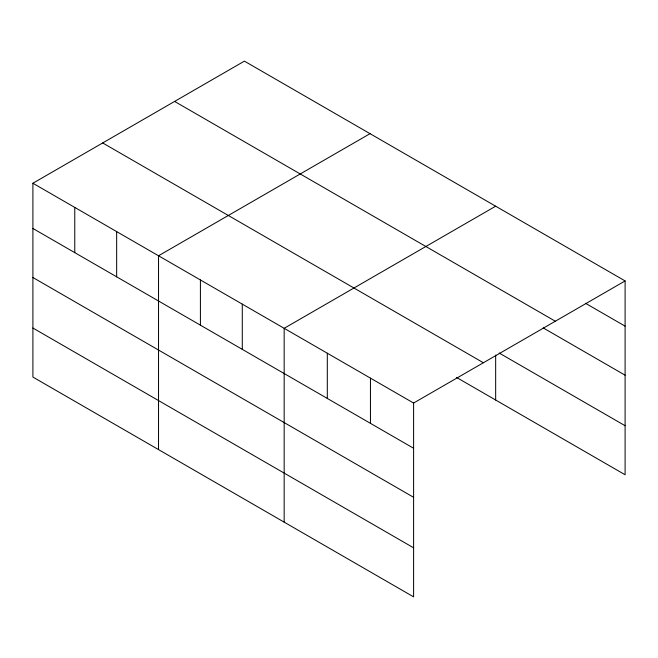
<?xml version="1.0" encoding="UTF-8"?>
<svg xmlns="http://www.w3.org/2000/svg" width="658" height="658" viewBox="0 0 658 658"><rect width="100%" height="100%" fill="white"/><g stroke="black" fill="none" stroke-linecap="round" stroke-linejoin="round"><path stroke-width="0.99" d="M32.9 183.245L413.602 403.041L413.602 596.864L32.9 377.067L32.9 183.245L244.398 61.136L625.1 280.933L625.1 474.755L456.405 377.363M370.035 133.664L158.529 255.773L158.529 449.603M495.663 206.201L284.166 328.309L284.166 522.131M413.602 403.041L625.1 280.933M585.48 303.28L625.1 326.154M174.609 101.431L555.303 321.227M543.212 327.914L625.1 375.192M499.183 353.025L625.1 425.718M102.697 142.951L483.391 362.747M32.9 228.466L413.602 448.262M32.9 277.512L413.602 497.3M32.9 328.029L413.602 547.826M495.663 355.073L495.663 400.023M370.454 378.128L370.454 423.357M327.306 353.223L327.306 398.444M242.284 304.128L242.284 349.357M200.41 279.954L200.41 325.184M116.655 231.6L116.655 276.829M74.773 207.418L74.773 252.647"/></g></svg>
